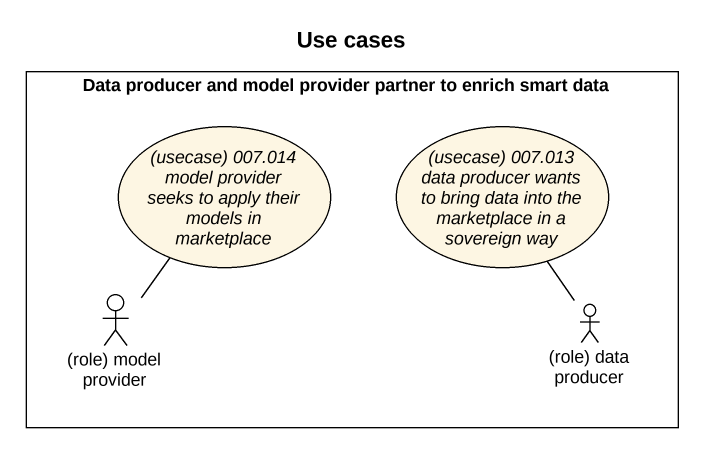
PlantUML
@startuml
title Use cases
rectangle "Data producer and model provider partner to enrich smart data" as Data_producer_and_model {
  usecase "(usecase) 007.014 model provider seeks to apply their models in marketplace" as usecase_007_014_model
  usecase "(usecase) 007.013 data producer wants to bring data into the marketplace in a sovereign way" as usecase_007_013_data
  actor "(role) model provider" as role_model_provider
  actor "(role) data producer" as role_data_producer
}
role_model_provider -up- usecase_007_014_model
role_data_producer -up- usecase_007_013_data
@enduml
